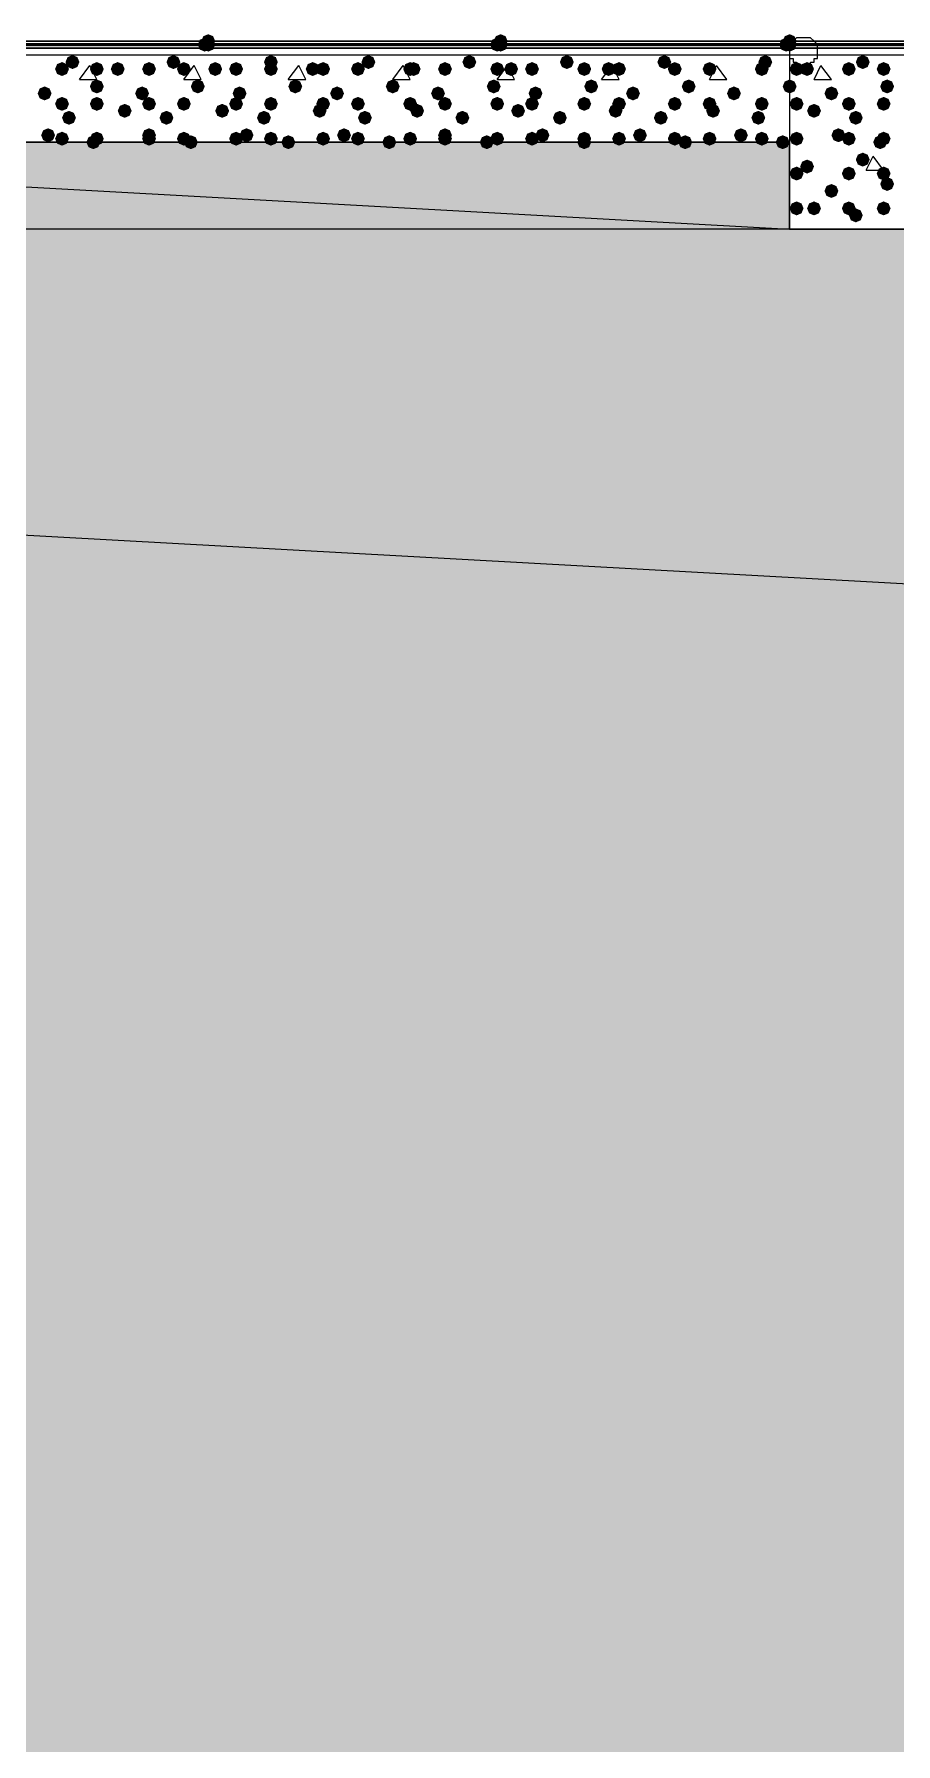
# Model space of a CAD drawing. Header units: millimetres. Extents: x 0 to 420, y 0 to 297.
# Drawn here: x 100.97 to 111.44, y 205.67 to 226.44 of the extents above; entities that cross this region are included whole.
import ezdxf

# ---------------------------------------------------------------- set-up
doc = ezdxf.new("R2010")
doc.units = ezdxf.units.MM
doc.layers.get('0').update_dxf_attribs({"linetype": 'CONTINUOUS'})

msp = doc.modelspace()

# ---------------------------------------------------------------- hatches: boundary and pattern name
at = {"true_color": 0x0000fe}
for points in [[(103.166333, 226.356333), (103.141462, 226.296537), (103.081667, 226.271667), (103.021871, 226.296537), (102.997, 226.356333), (103.021871, 226.416129), (103.081667, 226.441), (103.141462, 226.416129)], [(106.722333, 226.356333), (106.697463, 226.296537), (106.637667, 226.271667), (106.577871, 226.296537), (106.553, 226.356333), (106.577871, 226.416129), (106.637667, 226.441), (106.697462, 226.416129)], [(110.236, 226.356333), (110.211129, 226.296537), (110.151333, 226.271667), (110.091537, 226.296537), (110.066667, 226.356333), (110.091537, 226.416129), (110.151333, 226.441), (110.211129, 226.416129)], [(103.124, 226.314), (103.099129, 226.254204), (103.039333, 226.229333), (102.979538, 226.254204), (102.954667, 226.314), (102.979537, 226.373796), (103.039333, 226.398667), (103.099129, 226.373796)], [(103.166333, 226.314), (103.141462, 226.254204), (103.081667, 226.229333), (103.021871, 226.254204), (102.997, 226.314), (103.021871, 226.373796), (103.081667, 226.398667), (103.141462, 226.373796)], [(103.166333, 226.314), (103.141462, 226.254204), (103.081667, 226.229333), (103.021871, 226.254204), (102.997, 226.314), (103.021871, 226.373796), (103.081667, 226.398667), (103.141462, 226.373796)], [(106.68, 226.314), (106.655129, 226.254204), (106.595333, 226.229333), (106.535538, 226.254204), (106.510667, 226.314), (106.535537, 226.373796), (106.595333, 226.398667), (106.655129, 226.373796)], [(106.68, 226.314), (106.655129, 226.254204), (106.595333, 226.229333), (106.535538, 226.254204), (106.510667, 226.314), (106.535537, 226.373796), (106.595333, 226.398667), (106.655129, 226.373796)], [(106.722333, 226.314), (106.697463, 226.254204), (106.637667, 226.229333), (106.577871, 226.254204), (106.553, 226.314), (106.577871, 226.373796), (106.637667, 226.398667), (106.697462, 226.373796)], [(110.193667, 226.314), (110.168796, 226.254204), (110.109, 226.229333), (110.049204, 226.254204), (110.024333, 226.314), (110.049204, 226.373796), (110.109, 226.398667), (110.168796, 226.373796)], [(110.236, 226.314), (110.211129, 226.254204), (110.151333, 226.229333), (110.091537, 226.254204), (110.066667, 226.314), (110.091537, 226.373796), (110.151333, 226.398667), (110.211129, 226.373796)], [(110.236, 226.314), (110.211129, 226.254204), (110.151333, 226.229333), (110.091537, 226.254204), (110.066667, 226.314), (110.091537, 226.373796), (110.151333, 226.398667), (110.211129, 226.373796)]]:
    msp.add_hatch(color=0, dxfattribs=at).paths.add_polyline_path(points, flags=0)
at = {"true_color": 0x000007}
h = msp.add_hatch(color=0, dxfattribs=at)
h.paths.add_polyline_path([(32.342667, 226.271667), (32.342667, 226.314)], flags=0)
h.paths.add_polyline_path([(32.342667, 226.271667), (32.342667, 226.314), (380.788333, 226.271667)], flags=0)
h.paths.add_polyline_path([(32.342667, 226.314), (380.788333, 226.271667), (380.788333, 226.314)], flags=0)
at = {"true_color": 0x000008}
for points in [[(101.388333, 226.017667), (101.363463, 225.957871), (101.303667, 225.933), (101.243871, 225.957871), (101.219, 226.017667), (101.243871, 226.077462), (101.303667, 226.102333), (101.363462, 226.077463)], [(101.515333, 226.102333), (101.490463, 226.042537), (101.430667, 226.017667), (101.370871, 226.042537), (101.346, 226.102333), (101.370871, 226.162129), (101.430667, 226.187), (101.490462, 226.162129)], [(101.811667, 226.017667), (101.786796, 225.957871), (101.727, 225.933), (101.667204, 225.957871), (101.642333, 226.017667), (101.667204, 226.077462), (101.727, 226.102333), (101.786796, 226.077463)], [(102.065667, 226.017667), (102.040796, 225.957871), (101.981, 225.933), (101.921204, 225.957871), (101.896333, 226.017667), (101.921204, 226.077462), (101.981, 226.102333), (102.040796, 226.077463)], [(102.446667, 226.017667), (102.421796, 225.957871), (102.362, 225.933), (102.302204, 225.957871), (102.277333, 226.017667), (102.302204, 226.077462), (102.362, 226.102333), (102.421796, 226.077463)], [(102.743, 226.102333), (102.718129, 226.042537), (102.658333, 226.017667), (102.598537, 226.042537), (102.573667, 226.102333), (102.598537, 226.162129), (102.658333, 226.187), (102.718129, 226.162129)], [(102.87, 226.017667), (102.845129, 225.957871), (102.785333, 225.933), (102.725538, 225.957871), (102.700667, 226.017667), (102.725537, 226.077462), (102.785333, 226.102333), (102.845129, 226.077463)], [(103.251, 226.017667), (103.226129, 225.957871), (103.166333, 225.933), (103.106537, 225.957871), (103.081667, 226.017667), (103.106537, 226.077462), (103.166333, 226.102333), (103.226129, 226.077463)], [(103.505, 226.017667), (103.480129, 225.957871), (103.420333, 225.933), (103.360538, 225.957871), (103.335667, 226.017667), (103.360537, 226.077462), (103.420333, 226.102333), (103.480129, 226.077463)], [(103.928333, 226.102333), (103.903463, 226.042537), (103.843667, 226.017667), (103.783871, 226.042537), (103.759, 226.102333), (103.783871, 226.162129), (103.843667, 226.187), (103.903462, 226.162129)], [(103.928333, 226.017667), (103.903463, 225.957871), (103.843667, 225.933), (103.783871, 225.957871), (103.759, 226.017667), (103.783871, 226.077462), (103.843667, 226.102333), (103.903462, 226.077463)], [(104.436333, 226.017667), (104.411463, 225.957871), (104.351667, 225.933), (104.291871, 225.957871), (104.267, 226.017667), (104.291871, 226.077462), (104.351667, 226.102333), (104.411462, 226.077463)], [(104.563333, 226.017667), (104.538463, 225.957871), (104.478667, 225.933), (104.418871, 225.957871), (104.394, 226.017667), (104.418871, 226.077462), (104.478667, 226.102333), (104.538462, 226.077463)], [(104.986667, 226.017667), (104.961796, 225.957871), (104.902, 225.933), (104.842204, 225.957871), (104.817333, 226.017667), (104.842204, 226.077462), (104.902, 226.102333), (104.961796, 226.077463)], [(105.113667, 226.102333), (105.088796, 226.042537), (105.029, 226.017667), (104.969204, 226.042537), (104.944333, 226.102333), (104.969204, 226.162129), (105.029, 226.187), (105.088796, 226.162129)], [(105.621667, 226.017667), (105.596796, 225.957871), (105.537, 225.933), (105.477204, 225.957871), (105.452333, 226.017667), (105.477204, 226.077462), (105.537, 226.102333), (105.596796, 226.077463)], [(105.664, 226.017667), (105.639129, 225.957871), (105.579333, 225.933), (105.519538, 225.957871), (105.494667, 226.017667), (105.519537, 226.077462), (105.579333, 226.102333), (105.639129, 226.077463)], [(106.045, 226.017667), (106.020129, 225.957871), (105.960333, 225.933), (105.900538, 225.957871), (105.875667, 226.017667), (105.900537, 226.077462), (105.960333, 226.102333), (106.020129, 226.077463)], [(106.341333, 226.102333), (106.316463, 226.042537), (106.256667, 226.017667), (106.196871, 226.042537), (106.172, 226.102333), (106.196871, 226.162129), (106.256667, 226.187), (106.316462, 226.162129)], [(106.68, 226.017667), (106.655129, 225.957871), (106.595333, 225.933), (106.535538, 225.957871), (106.510667, 226.017667), (106.535537, 226.077462), (106.595333, 226.102333), (106.655129, 226.077463)], [(106.849333, 226.017667), (106.824462, 225.957871), (106.764667, 225.933), (106.704871, 225.957871), (106.68, 226.017667), (106.704871, 226.077462), (106.764667, 226.102333), (106.824462, 226.077463)], [(107.103333, 226.017667), (107.078463, 225.957871), (107.018667, 225.933), (106.958871, 225.957871), (106.934, 226.017667), (106.958871, 226.077462), (107.018667, 226.102333), (107.078462, 226.077463)], [(107.526667, 226.102333), (107.501796, 226.042537), (107.442, 226.017667), (107.382204, 226.042537), (107.357333, 226.102333), (107.382204, 226.162129), (107.442, 226.187), (107.501796, 226.162129)], [(107.738333, 226.017667), (107.713463, 225.957871), (107.653667, 225.933), (107.593871, 225.957871), (107.569, 226.017667), (107.593871, 226.077462), (107.653667, 226.102333), (107.713462, 226.077463)], [(108.034667, 226.017667), (108.009796, 225.957871), (107.95, 225.933), (107.890204, 225.957871), (107.865333, 226.017667), (107.890204, 226.077462), (107.95, 226.102333), (108.009796, 226.077463)], [(108.161667, 226.017667), (108.136796, 225.957871), (108.077, 225.933), (108.017204, 225.957871), (107.992333, 226.017667), (108.017204, 226.077462), (108.077, 226.102333), (108.136796, 226.077463)], [(108.712, 226.102333), (108.687129, 226.042537), (108.627333, 226.017667), (108.567538, 226.042537), (108.542667, 226.102333), (108.567537, 226.162129), (108.627333, 226.187), (108.687129, 226.162129)], [(108.839, 226.017667), (108.814129, 225.957871), (108.754333, 225.933), (108.694538, 225.957871), (108.669667, 226.017667), (108.694537, 226.077462), (108.754333, 226.102333), (108.814129, 226.077463)], [(109.262333, 226.017667), (109.237463, 225.957871), (109.177667, 225.933), (109.117871, 225.957871), (109.093, 226.017667), (109.117871, 226.077462), (109.177667, 226.102333), (109.237462, 226.077463)], [(109.262333, 226.017667), (109.237463, 225.957871), (109.177667, 225.933), (109.117871, 225.957871), (109.093, 226.017667), (109.117871, 226.077462), (109.177667, 226.102333), (109.237462, 226.077463)], [(109.897333, 226.017667), (109.872463, 225.957871), (109.812667, 225.933), (109.752871, 225.957871), (109.728, 226.017667), (109.752871, 226.077462), (109.812667, 226.102333), (109.872462, 226.077463)], [(109.939667, 226.102333), (109.914796, 226.042537), (109.855, 226.017667), (109.795204, 226.042537), (109.770333, 226.102333), (109.795204, 226.162129), (109.855, 226.187), (109.914796, 226.162129)], [(101.811667, 225.806), (101.786796, 225.746204), (101.727, 225.721333), (101.667204, 225.746204), (101.642333, 225.806), (101.667204, 225.865796), (101.727, 225.890667), (101.786796, 225.865796)], [(103.039333, 225.806), (103.014462, 225.746204), (102.954667, 225.721333), (102.894871, 225.746204), (102.87, 225.806), (102.894871, 225.865796), (102.954667, 225.890667), (103.014462, 225.865796)], [(104.224667, 225.806), (104.199796, 225.746204), (104.14, 225.721333), (104.080204, 225.746204), (104.055333, 225.806), (104.080204, 225.865796), (104.14, 225.890667), (104.199796, 225.865796)], [(105.41, 225.806), (105.385129, 225.746204), (105.325333, 225.721333), (105.265538, 225.746204), (105.240667, 225.806), (105.265537, 225.865796), (105.325333, 225.890667), (105.385129, 225.865796)], [(106.637667, 225.806), (106.612796, 225.746204), (106.553, 225.721333), (106.493204, 225.746204), (106.468333, 225.806), (106.493204, 225.865796), (106.553, 225.890667), (106.612796, 225.865796)], [(107.823, 225.806), (107.798129, 225.746204), (107.738333, 225.721333), (107.678537, 225.746204), (107.653667, 225.806), (107.678537, 225.865796), (107.738333, 225.890667), (107.798129, 225.865796)], [(109.008333, 225.806), (108.983463, 225.746204), (108.923667, 225.721333), (108.863871, 225.746204), (108.839, 225.806), (108.863871, 225.865796), (108.923667, 225.890667), (108.983462, 225.865796)], [(110.236, 225.806), (110.211129, 225.746204), (110.151333, 225.721333), (110.091537, 225.746204), (110.066667, 225.806), (110.091537, 225.865796), (110.151333, 225.890667), (110.211129, 225.865796)], [(101.176667, 225.721333), (101.151796, 225.661537), (101.092, 225.636667), (101.032204, 225.661537), (101.007333, 225.721333), (101.032204, 225.781129), (101.092, 225.806), (101.151796, 225.781129)], [(101.388333, 225.594333), (101.363463, 225.534538), (101.303667, 225.509667), (101.243871, 225.534538), (101.219, 225.594333), (101.243871, 225.654129), (101.303667, 225.679), (101.363462, 225.654129)], [(101.811667, 225.594333), (101.786796, 225.534538), (101.727, 225.509667), (101.667204, 225.534538), (101.642333, 225.594333), (101.667204, 225.654129), (101.727, 225.679), (101.786796, 225.654129)], [(102.362, 225.721333), (102.337129, 225.661537), (102.277333, 225.636667), (102.217538, 225.661537), (102.192667, 225.721333), (102.217537, 225.781129), (102.277333, 225.806), (102.337129, 225.781129)], [(102.446667, 225.594333), (102.421796, 225.534538), (102.362, 225.509667), (102.302204, 225.534538), (102.277333, 225.594333), (102.302204, 225.654129), (102.362, 225.679), (102.421796, 225.654129)], [(102.87, 225.594333), (102.845129, 225.534538), (102.785333, 225.509667), (102.725538, 225.534538), (102.700667, 225.594333), (102.725537, 225.654129), (102.785333, 225.679), (102.845129, 225.654129)], [(103.505, 225.594333), (103.480129, 225.534538), (103.420333, 225.509667), (103.360538, 225.534538), (103.335667, 225.594333), (103.360537, 225.654129), (103.420333, 225.679), (103.480129, 225.654129)], [(103.547333, 225.721333), (103.522463, 225.661537), (103.462667, 225.636667), (103.402871, 225.661537), (103.378, 225.721333), (103.402871, 225.781129), (103.462667, 225.806), (103.522462, 225.781129)], [(103.928333, 225.594333), (103.903463, 225.534538), (103.843667, 225.509667), (103.783871, 225.534538), (103.759, 225.594333), (103.783871, 225.654129), (103.843667, 225.679), (103.903462, 225.654129)], [(104.563333, 225.594333), (104.538463, 225.534538), (104.478667, 225.509667), (104.418871, 225.534538), (104.394, 225.594333), (104.418871, 225.654129), (104.478667, 225.679), (104.538462, 225.654129)], [(104.732667, 225.721333), (104.707796, 225.661537), (104.648, 225.636667), (104.588204, 225.661537), (104.563333, 225.721333), (104.588204, 225.781129), (104.648, 225.806), (104.707796, 225.781129)], [(104.986667, 225.594333), (104.961796, 225.534538), (104.902, 225.509667), (104.842204, 225.534538), (104.817333, 225.594333), (104.842204, 225.654129), (104.902, 225.679), (104.961796, 225.654129)], [(105.621667, 225.594333), (105.596796, 225.534538), (105.537, 225.509667), (105.477204, 225.534538), (105.452333, 225.594333), (105.477204, 225.654129), (105.537, 225.679), (105.596796, 225.654129)], [(105.960333, 225.721333), (105.935463, 225.661537), (105.875667, 225.636667), (105.815871, 225.661537), (105.791, 225.721333), (105.815871, 225.781129), (105.875667, 225.806), (105.935462, 225.781129)], [(106.045, 225.594333), (106.020129, 225.534538), (105.960333, 225.509667), (105.900538, 225.534538), (105.875667, 225.594333), (105.900537, 225.654129), (105.960333, 225.679), (106.020129, 225.654129)], [(106.68, 225.594333), (106.655129, 225.534538), (106.595333, 225.509667), (106.535538, 225.534538), (106.510667, 225.594333), (106.535537, 225.654129), (106.595333, 225.679), (106.655129, 225.654129)], [(107.103333, 225.594333), (107.078463, 225.534538), (107.018667, 225.509667), (106.958871, 225.534538), (106.934, 225.594333), (106.958871, 225.654129), (107.018667, 225.679), (107.078462, 225.654129)], [(107.145667, 225.721333), (107.120796, 225.661537), (107.061, 225.636667), (107.001204, 225.661537), (106.976333, 225.721333), (107.001204, 225.781129), (107.061, 225.806), (107.120796, 225.781129)], [(107.738333, 225.594333), (107.713463, 225.534538), (107.653667, 225.509667), (107.593871, 225.534538), (107.569, 225.594333), (107.593871, 225.654129), (107.653667, 225.679), (107.713462, 225.654129)], [(108.161667, 225.594333), (108.136796, 225.534538), (108.077, 225.509667), (108.017204, 225.534538), (107.992333, 225.594333), (108.017204, 225.654129), (108.077, 225.679), (108.136796, 225.654129)], [(108.331, 225.721333), (108.306129, 225.661537), (108.246333, 225.636667), (108.186537, 225.661537), (108.161667, 225.721333), (108.186537, 225.781129), (108.246333, 225.806), (108.306129, 225.781129)], [(108.839, 225.594333), (108.814129, 225.534538), (108.754333, 225.509667), (108.694538, 225.534538), (108.669667, 225.594333), (108.694537, 225.654129), (108.754333, 225.679), (108.814129, 225.654129)], [(109.262333, 225.594333), (109.237463, 225.534538), (109.177667, 225.509667), (109.117871, 225.534538), (109.093, 225.594333), (109.117871, 225.654129), (109.177667, 225.679), (109.237462, 225.654129)], [(109.558667, 225.721333), (109.533796, 225.661537), (109.474, 225.636667), (109.414204, 225.661537), (109.389333, 225.721333), (109.414204, 225.781129), (109.474, 225.806), (109.533796, 225.781129)], [(109.897333, 225.594333), (109.872463, 225.534538), (109.812667, 225.509667), (109.752871, 225.534538), (109.728, 225.594333), (109.752871, 225.654129), (109.812667, 225.679), (109.872462, 225.654129)], [(101.473, 225.425), (101.448129, 225.365204), (101.388333, 225.340333), (101.328538, 225.365204), (101.303667, 225.425), (101.328537, 225.484796), (101.388333, 225.509667), (101.448129, 225.484796)], [(102.150333, 225.509667), (102.125463, 225.449871), (102.065667, 225.425), (102.005871, 225.449871), (101.981, 225.509667), (102.005871, 225.569462), (102.065667, 225.594333), (102.125462, 225.569463)], [(102.658333, 225.425), (102.633463, 225.365204), (102.573667, 225.340333), (102.513871, 225.365204), (102.489, 225.425), (102.513871, 225.484796), (102.573667, 225.509667), (102.633462, 225.484796)], [(103.335667, 225.509667), (103.310796, 225.449871), (103.251, 225.425), (103.191204, 225.449871), (103.166333, 225.509667), (103.191204, 225.569462), (103.251, 225.594333), (103.310796, 225.569463)], [(103.843667, 225.425), (103.818796, 225.365204), (103.759, 225.340333), (103.699204, 225.365204), (103.674333, 225.425), (103.699204, 225.484796), (103.759, 225.509667), (103.818796, 225.484796)], [(104.521, 225.509667), (104.496129, 225.449871), (104.436333, 225.425), (104.376537, 225.449871), (104.351667, 225.509667), (104.376537, 225.569462), (104.436333, 225.594333), (104.496129, 225.569463)], [(105.071333, 225.425), (105.046462, 225.365204), (104.986667, 225.340333), (104.926871, 225.365204), (104.902, 225.425), (104.926871, 225.484796), (104.986667, 225.509667), (105.046462, 225.484796)], [(105.706333, 225.509667), (105.681462, 225.449871), (105.621667, 225.425), (105.561871, 225.449871), (105.537, 225.509667), (105.561871, 225.569462), (105.621667, 225.594333), (105.681462, 225.569463)], [(106.256667, 225.425), (106.231796, 225.365204), (106.172, 225.340333), (106.112204, 225.365204), (106.087333, 225.425), (106.112204, 225.484796), (106.172, 225.509667), (106.231796, 225.484796)], [(106.934, 225.509667), (106.909129, 225.449871), (106.849333, 225.425), (106.789538, 225.449871), (106.764667, 225.509667), (106.789537, 225.569462), (106.849333, 225.594333), (106.909129, 225.569463)], [(107.442, 225.425), (107.417129, 225.365204), (107.357333, 225.340333), (107.297538, 225.365204), (107.272667, 225.425), (107.297537, 225.484796), (107.357333, 225.509667), (107.417129, 225.484796)], [(108.119333, 225.509667), (108.094462, 225.449871), (108.034667, 225.425), (107.974871, 225.449871), (107.95, 225.509667), (107.974871, 225.569462), (108.034667, 225.594333), (108.094462, 225.569463)], [(108.669667, 225.425), (108.644796, 225.365204), (108.585, 225.340333), (108.525204, 225.365204), (108.500333, 225.425), (108.525204, 225.484796), (108.585, 225.509667), (108.644796, 225.484796)], [(109.304667, 225.509667), (109.279796, 225.449871), (109.22, 225.425), (109.160204, 225.449871), (109.135333, 225.509667), (109.160204, 225.569462), (109.22, 225.594333), (109.279796, 225.569463)], [(109.855, 225.425), (109.830129, 225.365204), (109.770333, 225.340333), (109.710538, 225.365204), (109.685667, 225.425), (109.710537, 225.484796), (109.770333, 225.509667), (109.830129, 225.484796)], [(101.219, 225.213333), (101.194129, 225.153537), (101.134333, 225.128667), (101.074538, 225.153537), (101.049667, 225.213333), (101.074537, 225.273129), (101.134333, 225.298), (101.194129, 225.273129)], [(101.388333, 225.171), (101.363463, 225.111204), (101.303667, 225.086333), (101.243871, 225.111204), (101.219, 225.171), (101.243871, 225.230796), (101.303667, 225.255667), (101.363462, 225.230796)], [(101.769333, 225.128667), (101.744462, 225.068871), (101.684667, 225.044), (101.624871, 225.068871), (101.6, 225.128667), (101.624871, 225.188462), (101.684667, 225.213333), (101.744462, 225.188463)], [(101.811667, 225.171), (101.786796, 225.111204), (101.727, 225.086333), (101.667204, 225.111204), (101.642333, 225.171), (101.667204, 225.230796), (101.727, 225.255667), (101.786796, 225.230796)], [(102.446667, 225.213333), (102.421796, 225.153537), (102.362, 225.128667), (102.302204, 225.153537), (102.277333, 225.213333), (102.302204, 225.273129), (102.362, 225.298), (102.421796, 225.273129)], [(102.446667, 225.171), (102.421796, 225.111204), (102.362, 225.086333), (102.302204, 225.111204), (102.277333, 225.171), (102.302204, 225.230796), (102.362, 225.255667), (102.421796, 225.230796)], [(102.87, 225.171), (102.845129, 225.111204), (102.785333, 225.086333), (102.725538, 225.111204), (102.700667, 225.171), (102.725537, 225.230796), (102.785333, 225.255667), (102.845129, 225.230796)], [(102.954667, 225.128667), (102.929796, 225.068871), (102.87, 225.044), (102.810204, 225.068871), (102.785333, 225.128667), (102.810204, 225.188462), (102.87, 225.213333), (102.929796, 225.188463)], [(103.505, 225.171), (103.480129, 225.111204), (103.420333, 225.086333), (103.360538, 225.111204), (103.335667, 225.171), (103.360537, 225.230796), (103.420333, 225.255667), (103.480129, 225.230796)], [(103.632, 225.213333), (103.607129, 225.153537), (103.547333, 225.128667), (103.487538, 225.153537), (103.462667, 225.213333), (103.487537, 225.273129), (103.547333, 225.298), (103.607129, 225.273129)], [(103.928333, 225.171), (103.903463, 225.111204), (103.843667, 225.086333), (103.783871, 225.111204), (103.759, 225.171), (103.783871, 225.230796), (103.843667, 225.255667), (103.903462, 225.230796)], [(104.14, 225.128667), (104.115129, 225.068871), (104.055333, 225.044), (103.995538, 225.068871), (103.970667, 225.128667), (103.995537, 225.188462), (104.055333, 225.213333), (104.115129, 225.188463)], [(104.563333, 225.171), (104.538463, 225.111204), (104.478667, 225.086333), (104.418871, 225.111204), (104.394, 225.171), (104.418871, 225.230796), (104.478667, 225.255667), (104.538462, 225.230796)], [(104.817333, 225.213333), (104.792463, 225.153537), (104.732667, 225.128667), (104.672871, 225.153537), (104.648, 225.213333), (104.672871, 225.273129), (104.732667, 225.298), (104.792462, 225.273129)], [(104.986667, 225.171), (104.961796, 225.111204), (104.902, 225.086333), (104.842204, 225.111204), (104.817333, 225.171), (104.842204, 225.230796), (104.902, 225.255667), (104.961796, 225.230796)], [(105.367667, 225.128667), (105.342796, 225.068871), (105.283, 225.044), (105.223204, 225.068871), (105.198333, 225.128667), (105.223204, 225.188462), (105.283, 225.213333), (105.342796, 225.188463)], [(105.621667, 225.171), (105.596796, 225.111204), (105.537, 225.086333), (105.477204, 225.111204), (105.452333, 225.171), (105.477204, 225.230796), (105.537, 225.255667), (105.596796, 225.230796)], [(106.045, 225.213333), (106.020129, 225.153537), (105.960333, 225.128667), (105.900538, 225.153537), (105.875667, 225.213333), (105.900537, 225.273129), (105.960333, 225.298), (106.020129, 225.273129)], [(106.045, 225.171), (106.020129, 225.111204), (105.960333, 225.086333), (105.900538, 225.111204), (105.875667, 225.171), (105.900537, 225.230796), (105.960333, 225.255667), (106.020129, 225.230796)], [(106.553, 225.128667), (106.528129, 225.068871), (106.468333, 225.044), (106.408537, 225.068871), (106.383667, 225.128667), (106.408537, 225.188462), (106.468333, 225.213333), (106.528129, 225.188463)], [(106.68, 225.171), (106.655129, 225.111204), (106.595333, 225.086333), (106.535538, 225.111204), (106.510667, 225.171), (106.535537, 225.230796), (106.595333, 225.255667), (106.655129, 225.230796)], [(107.103333, 225.171), (107.078463, 225.111204), (107.018667, 225.086333), (106.958871, 225.111204), (106.934, 225.171), (106.958871, 225.230796), (107.018667, 225.255667), (107.078462, 225.230796)], [(107.230333, 225.213333), (107.205463, 225.153537), (107.145667, 225.128667), (107.085871, 225.153537), (107.061, 225.213333), (107.085871, 225.273129), (107.145667, 225.298), (107.205462, 225.273129)], [(107.738333, 225.171), (107.713463, 225.111204), (107.653667, 225.086333), (107.593871, 225.111204), (107.569, 225.171), (107.593871, 225.230796), (107.653667, 225.255667), (107.713462, 225.230796)], [(107.738333, 225.128667), (107.713463, 225.068871), (107.653667, 225.044), (107.593871, 225.068871), (107.569, 225.128667), (107.593871, 225.188462), (107.653667, 225.213333), (107.713462, 225.188463)], [(108.161667, 225.171), (108.136796, 225.111204), (108.077, 225.086333), (108.017204, 225.111204), (107.992333, 225.171), (108.017204, 225.230796), (108.077, 225.255667), (108.136796, 225.230796)], [(108.415667, 225.213333), (108.390796, 225.153537), (108.331, 225.128667), (108.271204, 225.153537), (108.246333, 225.213333), (108.271204, 225.273129), (108.331, 225.298), (108.390796, 225.273129)], [(108.839, 225.171), (108.814129, 225.111204), (108.754333, 225.086333), (108.694538, 225.111204), (108.669667, 225.171), (108.694537, 225.230796), (108.754333, 225.255667), (108.814129, 225.230796)], [(108.966, 225.128667), (108.941129, 225.068871), (108.881333, 225.044), (108.821537, 225.068871), (108.796667, 225.128667), (108.821537, 225.188462), (108.881333, 225.213333), (108.941129, 225.188463)], [(109.262333, 225.171), (109.237463, 225.111204), (109.177667, 225.086333), (109.117871, 225.111204), (109.093, 225.171), (109.117871, 225.230796), (109.177667, 225.255667), (109.237462, 225.230796)], [(109.643333, 225.213333), (109.618463, 225.153537), (109.558667, 225.128667), (109.498871, 225.153537), (109.474, 225.213333), (109.498871, 225.273129), (109.558667, 225.298), (109.618462, 225.273129)], [(109.897333, 225.171), (109.872463, 225.111204), (109.812667, 225.086333), (109.752871, 225.111204), (109.728, 225.171), (109.752871, 225.230796), (109.812667, 225.255667), (109.872462, 225.230796)], [(110.151333, 225.128667), (110.126462, 225.068871), (110.066667, 225.044), (110.006871, 225.068871), (109.982, 225.128667), (110.006871, 225.188462), (110.066667, 225.213333), (110.126462, 225.188463)]]:
    msp.add_hatch(color=0, dxfattribs=at).paths.add_polyline_path(points, flags=0)
at = {"true_color": 0x000007}
for points in [[(110.320667, 226.017667), (110.295796, 225.957871), (110.236, 225.933), (110.176204, 225.957871), (110.151333, 226.017667), (110.176204, 226.077462), (110.236, 226.102333), (110.295796, 226.077463)], [(110.447667, 226.017667), (110.422796, 225.957871), (110.363, 225.933), (110.303204, 225.957871), (110.278333, 226.017667), (110.303204, 226.077462), (110.363, 226.102333), (110.422796, 226.077463)], [(110.955667, 226.017667), (110.930796, 225.957871), (110.871, 225.933), (110.811204, 225.957871), (110.786333, 226.017667), (110.811204, 226.077462), (110.871, 226.102333), (110.930796, 226.077463)], [(111.125, 226.102333), (111.100129, 226.042537), (111.040333, 226.017667), (110.980538, 226.042537), (110.955667, 226.102333), (110.980537, 226.162129), (111.040333, 226.187), (111.100129, 226.162129)], [(111.379, 226.017667), (111.354129, 225.957871), (111.294333, 225.933), (111.234538, 225.957871), (111.209667, 226.017667), (111.234537, 226.077462), (111.294333, 226.102333), (111.354129, 226.077463)], [(111.421333, 225.806), (111.396463, 225.746204), (111.336667, 225.721333), (111.276871, 225.746204), (111.252, 225.806), (111.276871, 225.865796), (111.336667, 225.890667), (111.396462, 225.865796)], [(110.320667, 225.594333), (110.295796, 225.534538), (110.236, 225.509667), (110.176204, 225.534538), (110.151333, 225.594333), (110.176204, 225.654129), (110.236, 225.679), (110.295796, 225.654129)], [(110.744, 225.721333), (110.719129, 225.661537), (110.659333, 225.636667), (110.599538, 225.661537), (110.574667, 225.721333), (110.599537, 225.781129), (110.659333, 225.806), (110.719129, 225.781129)], [(110.955667, 225.594333), (110.930796, 225.534538), (110.871, 225.509667), (110.811204, 225.534538), (110.786333, 225.594333), (110.811204, 225.654129), (110.871, 225.679), (110.930796, 225.654129)], [(111.379, 225.594333), (111.354129, 225.534538), (111.294333, 225.509667), (111.234538, 225.534538), (111.209667, 225.594333), (111.234537, 225.654129), (111.294333, 225.679), (111.354129, 225.654129)], [(110.532333, 225.509667), (110.507463, 225.449871), (110.447667, 225.425), (110.387871, 225.449871), (110.363, 225.509667), (110.387871, 225.569462), (110.447667, 225.594333), (110.507462, 225.569463)], [(111.040333, 225.425), (111.015463, 225.365204), (110.955667, 225.340333), (110.895871, 225.365204), (110.871, 225.425), (110.895871, 225.484796), (110.955667, 225.509667), (111.015462, 225.484796)], [(110.320667, 225.171), (110.295796, 225.111204), (110.236, 225.086333), (110.176204, 225.111204), (110.151333, 225.171), (110.176204, 225.230796), (110.236, 225.255667), (110.295796, 225.230796)], [(110.828667, 225.213333), (110.803796, 225.153537), (110.744, 225.128667), (110.684204, 225.153537), (110.659333, 225.213333), (110.684204, 225.273129), (110.744, 225.298), (110.803796, 225.273129)], [(110.955667, 225.171), (110.930796, 225.111204), (110.871, 225.086333), (110.811204, 225.111204), (110.786333, 225.171), (110.811204, 225.230796), (110.871, 225.255667), (110.930796, 225.230796)], [(111.336667, 225.128667), (111.311796, 225.068871), (111.252, 225.044), (111.192204, 225.068871), (111.167333, 225.128667), (111.192204, 225.188462), (111.252, 225.213333), (111.311796, 225.188463)], [(111.379, 225.171), (111.354129, 225.111204), (111.294333, 225.086333), (111.234538, 225.111204), (111.209667, 225.171), (111.234537, 225.230796), (111.294333, 225.255667), (111.354129, 225.230796)], [(111.125, 224.917), (111.100129, 224.857204), (111.040333, 224.832333), (110.980538, 224.857204), (110.955667, 224.917), (110.980537, 224.976796), (111.040333, 225.001667), (111.100129, 224.976796)], [(110.320667, 224.747667), (110.295796, 224.687871), (110.236, 224.663), (110.176204, 224.687871), (110.151333, 224.747667), (110.176204, 224.807462), (110.236, 224.832333), (110.295796, 224.807463)], [(110.447667, 224.832333), (110.422796, 224.772537), (110.363, 224.747667), (110.303204, 224.772537), (110.278333, 224.832333), (110.303204, 224.892129), (110.363, 224.917), (110.422796, 224.892129)], [(110.955667, 224.747667), (110.930796, 224.687871), (110.871, 224.663), (110.811204, 224.687871), (110.786333, 224.747667), (110.811204, 224.807462), (110.871, 224.832333), (110.930796, 224.807463)], [(111.379, 224.747667), (111.354129, 224.687871), (111.294333, 224.663), (111.234538, 224.687871), (111.209667, 224.747667), (111.234537, 224.807462), (111.294333, 224.832333), (111.354129, 224.807463)], [(110.744, 224.536), (110.719129, 224.476204), (110.659333, 224.451333), (110.599538, 224.476204), (110.574667, 224.536), (110.599537, 224.595796), (110.659333, 224.620667), (110.719129, 224.595796)], [(111.421333, 224.620667), (111.396463, 224.560871), (111.336667, 224.536), (111.276871, 224.560871), (111.252, 224.620667), (111.276871, 224.680462), (111.336667, 224.705333), (111.396462, 224.680463)], [(110.320667, 224.324333), (110.295796, 224.264537), (110.236, 224.239667), (110.176204, 224.264537), (110.151333, 224.324333), (110.176204, 224.384129), (110.236, 224.409), (110.295796, 224.384129)], [(110.532333, 224.324333), (110.507463, 224.264537), (110.447667, 224.239667), (110.387871, 224.264537), (110.363, 224.324333), (110.387871, 224.384129), (110.447667, 224.409), (110.507462, 224.384129)], [(110.955667, 224.324333), (110.930796, 224.264537), (110.871, 224.239667), (110.811204, 224.264537), (110.786333, 224.324333), (110.811204, 224.384129), (110.871, 224.409), (110.930796, 224.384129)], [(111.379, 224.324333), (111.354129, 224.264537), (111.294333, 224.239667), (111.234538, 224.264537), (111.209667, 224.324333), (111.234537, 224.384129), (111.294333, 224.409), (111.354129, 224.384129)], [(111.040333, 224.239667), (111.015463, 224.179871), (110.955667, 224.155), (110.895871, 224.179871), (110.871, 224.239667), (110.895871, 224.299462), (110.955667, 224.324333), (111.015462, 224.299463)]]:
    msp.add_hatch(color=0, dxfattribs=at).paths.add_polyline_path(points, flags=0)
at = {"true_color": 0x000008}
h = msp.add_hatch(color=0, dxfattribs=at)
h.paths.add_polyline_path([(110.151333, 225.128667), (91.059, 225.128667), (110.151333, 224.070333)], flags=0)
h.paths.add_polyline_path([(91.059, 225.128667), (110.151333, 224.070333), (91.059, 224.070333)], flags=0)
h = msp.add_hatch(color=0, dxfattribs=at)
h.paths.add_polyline_path([(379.603, 224.070333), (33.528, 224.070333), (379.603, 204.978)], flags=0)
h.paths.add_polyline_path([(33.528, 224.070333), (379.603, 204.978), (33.528, 204.978)], flags=0)

# ---------------------------------------------------------------- linework, layer by layer
at = {"color": 0, "true_color": 0x000007}
for points in [[(32.300333, 226.356333), (380.788333, 226.356333), (32.300333, 226.314), (380.788333, 226.314)], [(380.788333, 226.356333), (32.300333, 226.356333), (32.300333, 226.314)], [(380.788333, 226.314), (32.342667, 226.314), (32.300333, 226.314)], [(32.342667, 226.314), (380.788333, 226.314)], [(32.342667, 226.271667), (380.788333, 226.271667)], [(110.151333, 226.187), (91.059, 226.187)], [(110.447667, 225.890667), (110.532333, 226.06)], [(110.659333, 225.890667), (110.532333, 226.06)], [(110.447667, 225.890667), (110.659333, 225.890667)], [(91.059, 225.128667), (110.151333, 225.128667)], [(111.082667, 224.79), (111.167333, 224.959333)], [(111.082667, 224.79), (111.294333, 224.79)], [(111.294333, 224.79), (111.167333, 224.959333)]]:
    msp.add_lwpolyline(points, dxfattribs=at)
for points in [[(32.342667, 226.314), (380.788333, 226.314)], [(32.342667, 226.271667), (32.342667, 226.314), (380.788333, 226.271667)], [(32.342667, 226.314), (380.788333, 226.271667), (380.788333, 226.314)], [(110.151333, 226.229333), (110.151333, 226.187), (110.151333, 226.144667), (110.193667, 226.144667), (110.193667, 226.102333), (110.236, 226.102333), (110.236, 226.06), (110.278333, 226.06), (110.320667, 226.06), (110.363, 226.06), (110.405333, 226.06), (110.405333, 226.102333), (110.447667, 226.102333), (110.447667, 226.144667), (110.49, 226.144667), (110.49, 226.187), (110.49, 226.229333), (110.49, 226.271667), (110.49, 226.314), (110.447667, 226.356333), (110.405333, 226.398667), (110.363, 226.398667), (110.320667, 226.398667), (110.278333, 226.398667), (110.236, 226.398667), (110.193667, 226.356333), (110.151333, 226.314), (110.151333, 226.271667)], [(110.151333, 226.187), (110.151333, 224.070333), (112.268, 224.070333), (112.268, 226.187)]]:
    msp.add_lwpolyline(points, close=True, dxfattribs=at)
at = {"color": 0, "true_color": 0x000008}
for points in [[(101.515333, 225.890667), (101.642333, 226.06)], [(101.727, 225.890667), (101.642333, 226.06)], [(102.785333, 225.890667), (102.912333, 226.06)], [(102.997, 225.890667), (102.912333, 226.06)], [(104.055333, 225.890667), (104.182333, 226.06)], [(104.267, 225.890667), (104.182333, 226.06)], [(105.325333, 225.890667), (105.452333, 226.06)], [(105.537, 225.890667), (105.452333, 226.06)], [(106.595333, 225.890667), (106.722333, 226.06)], [(106.807, 225.890667), (106.722333, 226.06)], [(107.865333, 225.890667), (107.992333, 226.06)], [(108.077, 225.890667), (107.992333, 226.06)], [(109.177667, 225.890667), (109.262333, 226.06)], [(109.389333, 225.890667), (109.262333, 226.06)], [(101.515333, 225.890667), (101.727, 225.890667)], [(102.785333, 225.890667), (102.997, 225.890667)], [(104.055333, 225.890667), (104.267, 225.890667)], [(105.325333, 225.890667), (105.537, 225.890667)], [(106.595333, 225.890667), (106.807, 225.890667)], [(107.865333, 225.890667), (108.077, 225.890667)], [(109.177667, 225.890667), (109.389333, 225.890667)]]:
    msp.add_lwpolyline(points, dxfattribs=at)
for points in [[(110.151333, 225.128667), (91.059, 225.128667), (110.151333, 224.070333)], [(91.059, 225.128667), (110.151333, 224.070333), (91.059, 224.070333)], [(379.603, 224.070333), (33.528, 224.070333), (379.603, 204.978)], [(33.528, 224.070333), (379.603, 204.978), (33.528, 204.978)]]:
    msp.add_lwpolyline(points, close=True, dxfattribs=at)

doc.saveas('drawing.dxf')
